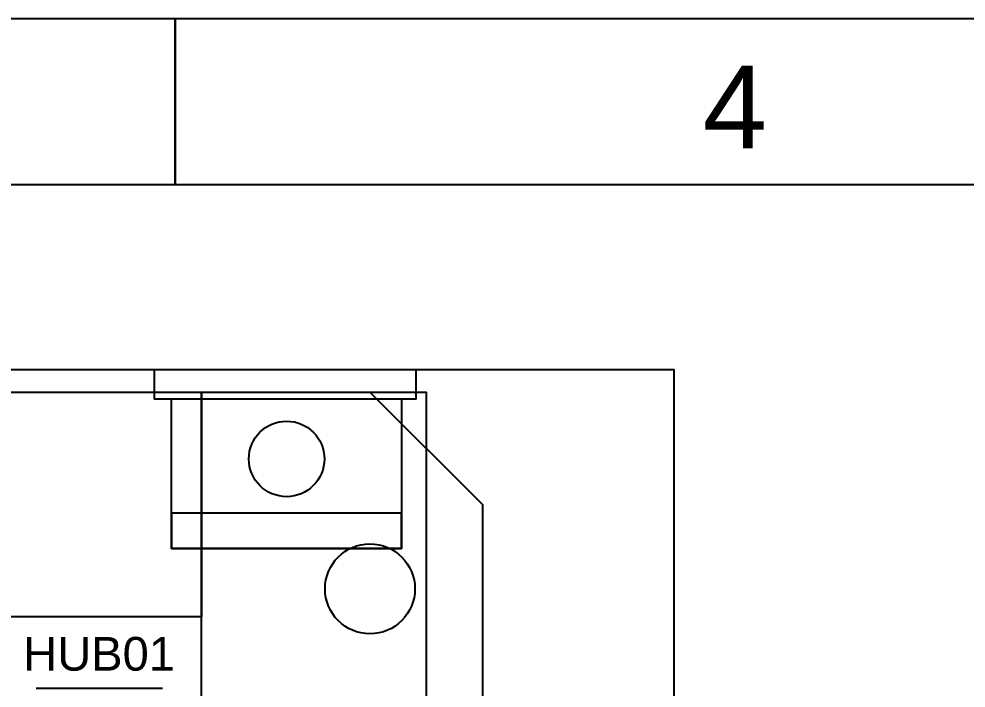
# Model space of a CAD drawing. Header units: millimetres. Extents: x -11 to 5160, y -11 to 2043.
# Drawn here: x 4059.96 to 4088.51, y 1284.36 to 1304.53 of the extents above; entities that cross this region are included whole.
import ezdxf

# ---------------------------------------------------------------- set-up
doc = ezdxf.new("R2010")
doc.units = ezdxf.units.MM
for name, color, linetype in [('Base Plate', 50, 'Continuous'), ('Cable Duct', 160, 'Continuous'), ('MAIN-1', 7, 'Continuous'), ('MAIN-2', 7, 'Continuous')]:
    doc.layers.add(name, color=color, linetype=linetype)
doc.styles.add('Annotative', font='arial.ttf')
doc.styles.get("Standard").update_dxf_attribs({"font": 'arial.ttf'})

# ---------------------------------------------------------------- blocks, each defined once
blk = doc.blocks.new('FL1005N 5 PORT SWITCH')
at = {"layer": 'MAIN-1'}
for p, q in [((0, 60.2), (3.21, 60.2)), ((3.21, 60.2), (6.43, 60.2)), ((6.43, 60.2), (9.64, 60.2)), ((9.64, 60.2), (12.86, 60.2)), ((12.86, 60.2), (16.07, 60.2)), ((16.07, 60.2), (19.28, 60.2)), ((19.28, 60.2), (22.5, 60.2))]:
    blk.add_line(p, q, dxfattribs=at)
at = {"layer": 'MAIN-2'}
blk.add_line((2.5, 60.2), (2.5, 60.2), dxfattribs=at)
blk.add_line((2.5, 60.2), (2.5, 60.2), dxfattribs=at)
blk.add_line((2.5, 60.2), (2.5, 60.2), dxfattribs=at)
blk.add_line((2.5, 60.2), (2.5, 60.2), dxfattribs=at)
blk.add_line((2.5, 60.2), (2.5, 60.2), dxfattribs=at)
blk.add_line((2.5, 60.2), (2.5, 60.2), dxfattribs=at)
blk.add_line((2.5, 60.2), (2.5, 60.2), dxfattribs=at)
blk.add_line((2.5, 60.2), (2.5, 60.2), dxfattribs=at)
blk = doc.blocks.new('*U224')
at = {"layer": 'Base Plate'}
blk.add_lwpolyline([(-30, 400), (470, 400), (490, 380), (490, -556), (470, -576), (-30, -576), (-50, -556), (-50, 380)], close=True, dxfattribs=at)
blk.add_circle((470, 365), 8, dxfattribs=at)
at = {"layer": 'Cable Duct'}
for points in [[(0, 400), (440, 400), (440, 360), (0, 360)], [(440, 400), (480, 400), (480, -546), (440, -546)]]:
    blk.add_lwpolyline(points, close=True, dxfattribs=at)
blk.add_blockref('FL1005N 5 PORT SWITCH', (410.585, 287.128))
at = {"insert": (406.537, 356.434), "char_height": 6, "attachment_point": 1}
blk.add_mtext_dynamic_manual_height_columns('\\pxqc;HUB01', width=30.48666, gutter_width=12.5, heights=[0], dxfattribs=at)

msp = doc.modelspace()

# ---------------------------------------------------------------- linework, layer by layer
for p, q in [((4064.671, 1304.532), (4064.671, 1299.532)), ((4064.671, 1299.532), (4064.671, 1304.532)), ((4233.421, 1299.532), (3968.421, 1299.532))]:
    msp.add_line(p, q)
for points in [[(3963.421, 1094.532), (4233.421, 1094.532), (4233.421, 1304.532), (3963.421, 1304.532)], [(3979.862, 1293.962), (4079.706, 1293.962), (4079.706, 1127.556), (3979.862, 1127.556)], [(4064.041, 1293.962), (4071.92, 1293.962), (4071.92, 1293.063), (4064.041, 1293.063)], [(4064.562, 1288.567), (4071.496, 1288.567), (4071.496, 1289.625), (4064.562, 1289.625)]]:
    msp.add_lwpolyline(points, close=True)
for points in [[(4064.562, 1293.962), (4071.496, 1293.962)], [(4071.496, 1293.063), (4071.496, 1288.567), (4064.562, 1288.567), (4064.562, 1293.063)]]:
    msp.add_lwpolyline(points)
msp.add_circle((4068.029, 1291.265), 1.138)

# ---------------------------------------------------------------- block references
at = {"xscale": 0.1693510201669083, "yscale": 0.1693510201669083, "zscale": 0.1693510201669083}
msp.add_blockref('*U224', (3990.947, 1225.535), dxfattribs=at)

# ---------------------------------------------------------------- texts
at = {"insert": (4064.671, 1303.126), "char_height": 2.5, "width": 33.75, "attachment_point": 1, "style": 'Annotative'}
msp.add_mtext('\\pxqc;4', dxfattribs=at)

doc.saveas('drawing.dxf')
